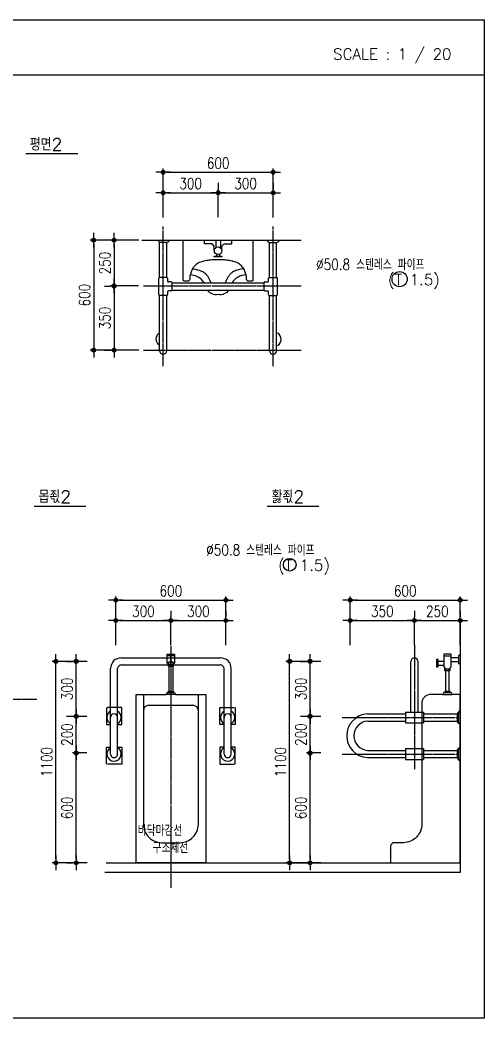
# Model space of a CAD drawing. Header units: inches. Extents: x -1249499 to 290957, y -589671 to 1013543.
# Drawn here: x -882709 to -881442, y 295717 to 298442 of the extents above; entities that cross this region are included whole.
import ezdxf

# ---------------------------------------------------------------- set-up
doc = ezdxf.new("R2010")
doc.units = ezdxf.units.IN
doc.header["$MEASUREMENT"] = 0
doc.linetypes.add('CEN', pattern=[62, 60, -1, 0, -1])
for name, color, linetype in [('A-DIMS', 33, 'Continuous'), ('A-NOTE', 62, 'Continuous'), ('A-SECT-CON', 110, 'Continuous'), ('CEN', 1, 'CEN'), ('FIN', 6, 'Continuous'), ('FIX', 6, 'Continuous'), ('FUR', 4, 'Continuous'), ('TEX', 7, 'Continuous'), ('WID', 4, 'Continuous')]:
    doc.layers.add(name, color=color, linetype=linetype)
doc.styles.add('HGT', font='romans.shx', dxfattribs={"width": 0.8, "height": 30, "bigfont": 'whgtxt.shx'})
doc.styles.add('HSH', font='romans', dxfattribs={"bigfont": 'hs'})
doc.styles.add('R14HS', font='romans.shx', dxfattribs={"bigfont": 'hsw.shx'})
doc.dimstyles.new('GNRL-10', dxfattribs={"dimscale": 10, "dimtxt": 3, "dimasz": 1, "dimexe": 1, "dimexo": 4, "dimgap": 1, "dimtad": 1, "dimdec": 0, "dimzin": 0, "dimdsep": 46, "dimtxsty": 'HGT', "dimblk": 'DOT-D1', "dimblk1": 'DOT-D1', "dimblk2": 'DOT-D1', "dimsah": 1, "dimcen": 0, "dimdle": 6, "dimclrd": 33, "dimclre": 33, "dimclrt": 62, "dimadec": 0, "dimazin": 0, "dimtfac": 1, "dimtdec": 0, "dimtix": 1, "dimtmove": 2, "dimatfit": 3, "dimldrblk": 'DOT-D1', "dimfxl": 1, "dimtvp": 1, "dimtolj": 1, "dimtzin": 0, "dimarcsym": 0})

# ---------------------------------------------------------------- blocks, each defined once
blk = doc.blocks.new('DOT-D1')
at = {"layer": 'A-DIMS'}
blk.add_line((-2, 0), (2, 0), dxfattribs=at)
at = {"layer": 'A-DIMS', "color": 62}
for radius in [0.525, 0.3]:
    blk.add_circle((0, 0), radius, dxfattribs=at)
blk = doc.blocks.new('*D737')
at = {"layer": 'A-DIMS', "color": 33, "lineweight": -2, "transparency": 16777216}
for p, q in [((-882446.9, 296734.8), (-882446.9, 296867.9)), ((-882146.7, 296734.8), (-882146.7, 296867.9)), ((-882436.9, 296857.9), (-882156.7, 296857.9))]:
    blk.add_line(p, q, dxfattribs=at)
at = {"layer": 'DEFPOINTS', "color": 0, "transparency": 16777216}
for p in [(-882146.7, 296857.9), (-882446.9, 296694.8), (-882146.7, 296694.8)]:
    blk.add_point(p, dxfattribs=at)
at = {"layer": 'A-DIMS', "color": 33, "lineweight": -2, "transparency": 16777216, "xscale": 10, "yscale": 10, "zscale": 10, "rotation": 180}
blk.add_blockref('DOT-D1', (-882446.9, 296857.9), dxfattribs=at)
at = {"layer": 'A-DIMS', "color": 33, "lineweight": -2, "transparency": 16777216, "xscale": 10, "yscale": 10, "zscale": 10}
blk.add_blockref('DOT-D1', (-882146.7, 296857.9), dxfattribs=at)
at = {"layer": 'A-DIMS', "color": 62, "transparency": 16777216, "insert": (-882296.8, 296882.9), "char_height": 30, "attachment_point": 5, "style": 'HGT'}
blk.add_mtext('\\A1;600', dxfattribs=at)
blk = doc.blocks.new('*D738')
at = {"layer": 'A-DIMS', "color": 33, "lineweight": -2, "transparency": 16777216}
for p, q in [((-882446.9, 296735.2), (-882446.9, 296812.2)), ((-882296.7, 296828.7), (-882296.7, 296812.2)), ((-882436.9, 296802.2), (-882306.7, 296802.2))]:
    blk.add_line(p, q, dxfattribs=at)
at = {"layer": 'DEFPOINTS', "color": 0, "transparency": 16777216}
for p in [(-882296.7, 296802.2), (-882296.7, 296788.7), (-882446.9, 296695.2)]:
    blk.add_point(p, dxfattribs=at)
at = {"layer": 'A-DIMS', "color": 33, "lineweight": -2, "transparency": 16777216, "xscale": 10, "yscale": 10, "zscale": 10, "rotation": 180}
blk.add_blockref('DOT-D1', (-882446.9, 296802.2), dxfattribs=at)
at = {"layer": 'A-DIMS', "color": 33, "lineweight": -2, "transparency": 16777216, "xscale": 10, "yscale": 10, "zscale": 10}
blk.add_blockref('DOT-D1', (-882296.7, 296802.2), dxfattribs=at)
at = {"layer": 'A-DIMS', "color": 62, "transparency": 16777216, "insert": (-882371.8, 296827.2), "char_height": 30, "attachment_point": 5, "style": 'HGT'}
blk.add_mtext('\\A1;300', dxfattribs=at)
blk = doc.blocks.new('2E-T203')
at = {"color": 0}
for p, q in [((20, 1130), (-20, 1130)), ((-10, 1085), (10, 1085)), ((-20, 930), (20, 930)), ((-15, 935), (15, 935)), ((25, 920), (-25, 920)), ((-120, 860), (120, 860))]:
    blk.add_line(p, q, dxfattribs=at)
blk.add_lwpolyline([(-20, 1140), (20, 1140), (20, 1090), (10, 1085), (10, 935), (15, 935), (15, 930), (20, 930), (25, 920), (190, 920), (190, 0), (-190, 0), (-190, 920), (-25, 920), (-20, 930), (-15, 930), (-15, 935), (-10, 935), (-10, 1085), (-20, 1090)], close=True, dxfattribs=at)
blk.add_lwpolyline([(-150, 920), (-150, 210, 0.414214), (-50, 110), (50, 110, 0.414214), (150, 210), (150, 920)], format="xyb", dxfattribs=at)
blk.add_circle((0, 1085), 15, dxfattribs=at)
for centre, start, end in [((-120, 830), 90, 180), ((120, 830), 0, 90)]:
    blk.add_arc(centre, 30, start, end, dxfattribs=at)
blk = doc.blocks.new('*D744')
at = {"layer": 'A-DIMS', "color": 33, "lineweight": -2, "transparency": 16777216}
for p, q in [((-882525.7, 296690.7), (-882620.7, 296690.7)), ((-882610.7, 296150.6), (-882610.7, 296680.7)), ((-882525.7, 296140.6), (-882620.7, 296140.6))]:
    blk.add_line(p, q, dxfattribs=at)
at = {"layer": 'DEFPOINTS', "color": 0, "transparency": 16777216}
for p in [(-882610.7, 296690.7), (-882485.7, 296690.7), (-882485.7, 296140.6)]:
    blk.add_point(p, dxfattribs=at)
at = {"layer": 'A-DIMS', "color": 33, "lineweight": -2, "transparency": 16777216, "xscale": 10, "yscale": 10, "zscale": 10}
for p, rotation in [((-882610.7, 296690.7), 90), ((-882610.7, 296140.6), 270)]:
    blk.add_blockref('DOT-D1', p, dxfattribs=dict(at, rotation=rotation))
at = {"layer": 'A-DIMS', "color": 62, "transparency": 16777216, "insert": (-882635.7, 296415.7), "char_height": 30, "attachment_point": 5, "rotation": 90, "style": 'HGT'}
blk.add_mtext('\\A1;1100', dxfattribs=at)
blk = doc.blocks.new('*D745')
at = {"layer": 'A-DIMS', "color": 33, "lineweight": -2, "transparency": 16777216}
for p, q in [((-882526, 296440.5), (-882565.1, 296440.5)), ((-882555.1, 296150.6), (-882555.1, 296430.5)), ((-882581.5, 296140.6), (-882565.1, 296140.6))]:
    blk.add_line(p, q, dxfattribs=at)
at = {"layer": 'DEFPOINTS', "color": 0, "transparency": 16777216}
for p in [(-882555.1, 296440.5), (-882486, 296440.5), (-882541.5, 296140.6)]:
    blk.add_point(p, dxfattribs=at)
at = {"layer": 'A-DIMS', "color": 33, "lineweight": -2, "transparency": 16777216, "xscale": 10, "yscale": 10, "zscale": 10}
for p, rotation in [((-882555.1, 296440.5), 90), ((-882555.1, 296140.6), 270)]:
    blk.add_blockref('DOT-D1', p, dxfattribs=dict(at, rotation=rotation))
at = {"layer": 'A-DIMS', "color": 62, "transparency": 16777216, "insert": (-882580.1, 296290.6), "char_height": 30, "attachment_point": 5, "rotation": 90, "style": 'HGT'}
blk.add_mtext('\\A1;600', dxfattribs=at)
blk = doc.blocks.new('*D755')
at = {"layer": 'A-DIMS', "color": 33, "lineweight": -2, "transparency": 16777216}
for p, q in [((-882581.5, 296690.7), (-882565.1, 296690.7)), ((-882555.1, 296550.5), (-882555.1, 296680.7)), ((-882526, 296540.5), (-882565.1, 296540.5))]:
    blk.add_line(p, q, dxfattribs=at)
at = {"layer": 'DEFPOINTS', "color": 0, "transparency": 16777216}
for p in [(-882555.1, 296690.7), (-882541.5, 296690.7), (-882486, 296540.5)]:
    blk.add_point(p, dxfattribs=at)
at = {"layer": 'A-DIMS', "color": 33, "lineweight": -2, "transparency": 16777216, "xscale": 10, "yscale": 10, "zscale": 10}
for p, rotation in [((-882555.1, 296690.7), 90), ((-882555.1, 296540.5), 270)]:
    blk.add_blockref('DOT-D1', p, dxfattribs=dict(at, rotation=rotation))
at = {"layer": 'A-DIMS', "color": 62, "transparency": 16777216, "insert": (-882580.1, 296615.6), "char_height": 30, "attachment_point": 5, "rotation": 90, "style": 'HGT'}
blk.add_mtext('\\A1;300', dxfattribs=at)
blk = doc.blocks.new('*D756')
at = {"layer": 'A-DIMS', "color": 33, "lineweight": -2, "transparency": 16777216}
for p, q in [((-882581.5, 296540.7), (-882565.1, 296540.7)), ((-882555.1, 296450.5), (-882555.1, 296530.7)), ((-882526, 296440.5), (-882565.1, 296440.5))]:
    blk.add_line(p, q, dxfattribs=at)
at = {"layer": 'DEFPOINTS', "color": 0, "transparency": 16777216}
for p in [(-882555.1, 296540.7), (-882541.5, 296540.7), (-882486, 296440.5)]:
    blk.add_point(p, dxfattribs=at)
at = {"layer": 'A-DIMS', "color": 33, "lineweight": -2, "transparency": 16777216, "xscale": 10, "yscale": 10, "zscale": 10}
for p, rotation in [((-882555.1, 296540.7), 90), ((-882555.1, 296440.5), 270)]:
    blk.add_blockref('DOT-D1', p, dxfattribs=dict(at, rotation=rotation))
at = {"layer": 'A-DIMS', "color": 62, "transparency": 16777216, "insert": (-882580.1, 296490.6), "char_height": 30, "attachment_point": 5, "rotation": 90, "style": 'HGT'}
blk.add_mtext('\\A1;200', dxfattribs=at)
blk = doc.blocks.new('*D757')
at = {"layer": 'A-DIMS', "color": 33, "lineweight": -2, "transparency": 16777216}
for p, q in [((-881887.7, 296690.7), (-881982.7, 296690.7)), ((-881972.7, 296150.6), (-881972.7, 296680.7)), ((-881887.7, 296140.6), (-881982.7, 296140.6))]:
    blk.add_line(p, q, dxfattribs=at)
at = {"layer": 'DEFPOINTS', "color": 0, "transparency": 16777216}
for p in [(-881972.7, 296690.7), (-881847.7, 296690.7), (-881847.7, 296140.6)]:
    blk.add_point(p, dxfattribs=at)
at = {"layer": 'A-DIMS', "color": 33, "lineweight": -2, "transparency": 16777216, "xscale": 10, "yscale": 10, "zscale": 10}
for p, rotation in [((-881972.7, 296690.7), 90), ((-881972.7, 296140.6), 270)]:
    blk.add_blockref('DOT-D1', p, dxfattribs=dict(at, rotation=rotation))
at = {"layer": 'A-DIMS', "color": 62, "transparency": 16777216, "insert": (-881997.7, 296415.7), "char_height": 30, "attachment_point": 5, "rotation": 90, "style": 'HGT'}
blk.add_mtext('\\A1;1100', dxfattribs=at)
blk = doc.blocks.new('*D758')
at = {"layer": 'A-DIMS', "color": 33, "lineweight": -2, "transparency": 16777216}
for p, q in [((-881888, 296440.5), (-881927.1, 296440.5)), ((-881917.1, 296150.6), (-881917.1, 296430.5)), ((-881943.5, 296140.6), (-881927.1, 296140.6))]:
    blk.add_line(p, q, dxfattribs=at)
at = {"layer": 'DEFPOINTS', "color": 0, "transparency": 16777216}
for p in [(-881917.1, 296440.5), (-881848, 296440.5), (-881903.5, 296140.6)]:
    blk.add_point(p, dxfattribs=at)
at = {"layer": 'A-DIMS', "color": 33, "lineweight": -2, "transparency": 16777216, "xscale": 10, "yscale": 10, "zscale": 10}
for p, rotation in [((-881917.1, 296440.5), 90), ((-881917.1, 296140.6), 270)]:
    blk.add_blockref('DOT-D1', p, dxfattribs=dict(at, rotation=rotation))
at = {"layer": 'A-DIMS', "color": 62, "transparency": 16777216, "insert": (-881942.1, 296290.6), "char_height": 30, "attachment_point": 5, "rotation": 90, "style": 'HGT'}
blk.add_mtext('\\A1;600', dxfattribs=at)
blk = doc.blocks.new('2E-T204')
at = {"color": 0}
for p, q in [((10, 1130), (10, 1090)), ((90, 1130), (50, 1130)), ((50, 1070), (50, 1130)), ((90, 1130), (90, 1070)), ((120, 1070), (120, 1110)), ((130, 1110), (130, 1070)), ((85, 1060), (55, 1060)), ((55, 1050), (55, 1060)), ((85, 1050), (55, 1050)), ((85, 1050), (85, 1060)), ((90, 930), (50, 930)), ((55, 935), (85, 935)), ((95, 920), (45, 920))]:
    blk.add_line(p, q, dxfattribs=at)
blk.add_lwpolyline([(0, 1135), (10, 1130), (10, 1120), (50, 1120), (50, 1140), (90, 1140), (90, 1100), (120, 1100), (120, 1110), (130, 1110), (130, 1070), (120, 1070), (120, 1080), (90, 1080), (90, 1070), (80, 1060), (80, 935), (85, 935), (85, 930), (90, 930), (95, 920), (160, 920, -0.414214), (210, 870), (210, 210, 0.414214), (310, 110), (360, 110, -0.414214), (380, 90), (380, 0), (0, 0), (0, 920), (45, 920), (50, 930), (55, 930), (55, 935), (60, 935), (60, 1060), (50, 1070), (50, 1100), (10, 1100), (10, 1090), (0, 1085)], format="xyb", dxfattribs=at)
blk = doc.blocks.new('*D759')
at = {"layer": 'A-DIMS', "color": 33, "lineweight": -2, "transparency": 16777216}
for p, q in [((-881807.4, 296735.2), (-881807.4, 296812.2)), ((-881632.2, 296828.7), (-881632.2, 296812.2)), ((-881797.4, 296802.2), (-881642.2, 296802.2))]:
    blk.add_line(p, q, dxfattribs=at)
at = {"layer": 'DEFPOINTS', "color": 0, "transparency": 16777216}
for p in [(-881632.2, 296802.2), (-881632.2, 296788.7), (-881807.4, 296695.2)]:
    blk.add_point(p, dxfattribs=at)
at = {"layer": 'A-DIMS', "color": 33, "lineweight": -2, "transparency": 16777216, "xscale": 10, "yscale": 10, "zscale": 10, "rotation": 180}
blk.add_blockref('DOT-D1', (-881807.4, 296802.2), dxfattribs=at)
at = {"layer": 'A-DIMS', "color": 33, "lineweight": -2, "transparency": 16777216, "xscale": 10, "yscale": 10, "zscale": 10}
blk.add_blockref('DOT-D1', (-881632.2, 296802.2), dxfattribs=at)
at = {"layer": 'A-DIMS', "color": 62, "transparency": 16777216, "insert": (-881719.8, 296827.2), "char_height": 30, "attachment_point": 5, "style": 'HGT'}
blk.add_mtext('\\A1;350', dxfattribs=at)
blk = doc.blocks.new('*D760')
at = {"layer": 'A-DIMS', "color": 33, "lineweight": -2, "transparency": 16777216}
for p, q in [((-881632.4, 296735.2), (-881632.4, 296812.2)), ((-881507.2, 296828.7), (-881507.2, 296812.2)), ((-881622.4, 296802.2), (-881517.2, 296802.2))]:
    blk.add_line(p, q, dxfattribs=at)
at = {"layer": 'DEFPOINTS', "color": 0, "transparency": 16777216}
for p in [(-881507.2, 296802.2), (-881507.2, 296788.7), (-881632.4, 296695.2)]:
    blk.add_point(p, dxfattribs=at)
at = {"layer": 'A-DIMS', "color": 33, "lineweight": -2, "transparency": 16777216, "xscale": 10, "yscale": 10, "zscale": 10, "rotation": 180}
blk.add_blockref('DOT-D1', (-881632.4, 296802.2), dxfattribs=at)
at = {"layer": 'A-DIMS', "color": 33, "lineweight": -2, "transparency": 16777216, "xscale": 10, "yscale": 10, "zscale": 10}
blk.add_blockref('DOT-D1', (-881507.2, 296802.2), dxfattribs=at)
at = {"layer": 'A-DIMS', "color": 62, "transparency": 16777216, "insert": (-881569.8, 296827.2), "char_height": 30, "attachment_point": 5, "style": 'HGT'}
blk.add_mtext('\\A1;250', dxfattribs=at)
blk = doc.blocks.new('*D761')
at = {"layer": 'A-DIMS', "color": 33, "lineweight": -2, "transparency": 16777216}
for p, q in [((-881807.4, 296734.8), (-881807.4, 296867.9)), ((-881507.2, 296734.8), (-881507.2, 296867.9)), ((-881797.4, 296857.9), (-881517.2, 296857.9))]:
    blk.add_line(p, q, dxfattribs=at)
at = {"layer": 'DEFPOINTS', "color": 0, "transparency": 16777216}
for p in [(-881507.2, 296857.9), (-881807.4, 296694.8), (-881507.2, 296694.8)]:
    blk.add_point(p, dxfattribs=at)
at = {"layer": 'A-DIMS', "color": 33, "lineweight": -2, "transparency": 16777216, "xscale": 10, "yscale": 10, "zscale": 10, "rotation": 180}
blk.add_blockref('DOT-D1', (-881807.4, 296857.9), dxfattribs=at)
at = {"layer": 'A-DIMS', "color": 33, "lineweight": -2, "transparency": 16777216, "xscale": 10, "yscale": 10, "zscale": 10}
blk.add_blockref('DOT-D1', (-881507.2, 296857.9), dxfattribs=at)
at = {"layer": 'A-DIMS', "color": 62, "transparency": 16777216, "insert": (-881657.3, 296882.9), "char_height": 30, "attachment_point": 5, "style": 'HGT'}
blk.add_mtext('\\A1;600', dxfattribs=at)
blk = doc.blocks.new('*D762')
at = {"layer": 'A-DIMS', "color": 33, "lineweight": -2, "transparency": 16777216}
for p, q in [((-881943.5, 296690.7), (-881927.1, 296690.7)), ((-881917.1, 296550.5), (-881917.1, 296680.7)), ((-881888, 296540.5), (-881927.1, 296540.5))]:
    blk.add_line(p, q, dxfattribs=at)
at = {"layer": 'DEFPOINTS', "color": 0, "transparency": 16777216}
for p in [(-881917.1, 296690.7), (-881903.5, 296690.7), (-881848, 296540.5)]:
    blk.add_point(p, dxfattribs=at)
at = {"layer": 'A-DIMS', "color": 33, "lineweight": -2, "transparency": 16777216, "xscale": 10, "yscale": 10, "zscale": 10}
for p, rotation in [((-881917.1, 296690.7), 90), ((-881917.1, 296540.5), 270)]:
    blk.add_blockref('DOT-D1', p, dxfattribs=dict(at, rotation=rotation))
at = {"layer": 'A-DIMS', "color": 62, "transparency": 16777216, "insert": (-881942.1, 296615.6), "char_height": 30, "attachment_point": 5, "rotation": 90, "style": 'HGT'}
blk.add_mtext('\\A1;300', dxfattribs=at)
blk = doc.blocks.new('*D763')
at = {"layer": 'A-DIMS', "color": 33, "lineweight": -2, "transparency": 16777216}
for p, q in [((-881943.5, 296540.7), (-881927.1, 296540.7)), ((-881917.1, 296450.5), (-881917.1, 296530.7)), ((-881888, 296440.5), (-881927.1, 296440.5))]:
    blk.add_line(p, q, dxfattribs=at)
at = {"layer": 'DEFPOINTS', "color": 0, "transparency": 16777216}
for p in [(-881917.1, 296540.7), (-881903.5, 296540.7), (-881848, 296440.5)]:
    blk.add_point(p, dxfattribs=at)
at = {"layer": 'A-DIMS', "color": 33, "lineweight": -2, "transparency": 16777216, "xscale": 10, "yscale": 10, "zscale": 10}
for p, rotation in [((-881917.1, 296540.7), 90), ((-881917.1, 296440.5), 270)]:
    blk.add_blockref('DOT-D1', p, dxfattribs=dict(at, rotation=rotation))
at = {"layer": 'A-DIMS', "color": 62, "transparency": 16777216, "insert": (-881942.1, 296490.6), "char_height": 30, "attachment_point": 5, "rotation": 90, "style": 'HGT'}
blk.add_mtext('\\A1;200', dxfattribs=at)
blk = doc.blocks.new('*D764')
at = {"layer": 'A-DIMS', "color": 33, "lineweight": -2, "transparency": 16777216}
for p, q in [((-882296.9, 296735.2), (-882296.9, 296812.2)), ((-882146.7, 296828.7), (-882146.7, 296812.2)), ((-882286.9, 296802.2), (-882156.7, 296802.2))]:
    blk.add_line(p, q, dxfattribs=at)
at = {"layer": 'DEFPOINTS', "color": 0, "transparency": 16777216}
for p in [(-882146.7, 296802.2), (-882146.7, 296788.7), (-882296.9, 296695.2)]:
    blk.add_point(p, dxfattribs=at)
at = {"layer": 'A-DIMS', "color": 33, "lineweight": -2, "transparency": 16777216, "xscale": 10, "yscale": 10, "zscale": 10, "rotation": 180}
blk.add_blockref('DOT-D1', (-882296.9, 296802.2), dxfattribs=at)
at = {"layer": 'A-DIMS', "color": 33, "lineweight": -2, "transparency": 16777216, "xscale": 10, "yscale": 10, "zscale": 10}
blk.add_blockref('DOT-D1', (-882146.7, 296802.2), dxfattribs=at)
at = {"layer": 'A-DIMS', "color": 62, "transparency": 16777216, "insert": (-882221.8, 296827.2), "char_height": 30, "attachment_point": 5, "style": 'HGT'}
blk.add_mtext('\\A1;300', dxfattribs=at)
blk = doc.blocks.new('*D765')
at = {"layer": 'A-DIMS', "color": 33, "lineweight": -2, "transparency": 16777216}
for p, q in [((-882384.8, 297840.6), (-882461.9, 297840.6)), ((-882451.9, 297830.6), (-882451.9, 297725.4)), ((-882478.3, 297715.4), (-882461.9, 297715.4))]:
    blk.add_line(p, q, dxfattribs=at)
at = {"layer": 'DEFPOINTS', "color": 0, "transparency": 16777216}
for p in [(-882344.8, 297840.6), (-882451.9, 297715.4), (-882438.3, 297715.4)]:
    blk.add_point(p, dxfattribs=at)
at = {"layer": 'A-DIMS', "color": 33, "lineweight": -2, "transparency": 16777216, "xscale": 10, "yscale": 10, "zscale": 10}
for p, rotation in [((-882451.9, 297840.6), 90), ((-882451.9, 297715.4), 270)]:
    blk.add_blockref('DOT-D1', p, dxfattribs=dict(at, rotation=rotation))
at = {"layer": 'A-DIMS', "color": 62, "transparency": 16777216, "insert": (-882476.9, 297778), "char_height": 30, "attachment_point": 5, "rotation": 90, "style": 'HGT'}
blk.add_mtext('\\A1;250', dxfattribs=at)
blk = doc.blocks.new('*D766')
at = {"layer": 'A-DIMS', "color": 33, "lineweight": -2, "transparency": 16777216}
for p, q in [((-882384.8, 297715.6), (-882461.9, 297715.6)), ((-882451.9, 297705.6), (-882451.9, 297550.4)), ((-882478.3, 297540.4), (-882461.9, 297540.4))]:
    blk.add_line(p, q, dxfattribs=at)
at = {"layer": 'DEFPOINTS', "color": 0, "transparency": 16777216}
for p in [(-882344.8, 297715.6), (-882451.9, 297540.4), (-882438.3, 297540.4)]:
    blk.add_point(p, dxfattribs=at)
at = {"layer": 'A-DIMS', "color": 33, "lineweight": -2, "transparency": 16777216, "xscale": 10, "yscale": 10, "zscale": 10}
for p, rotation in [((-882451.9, 297715.6), 90), ((-882451.9, 297540.4), 270)]:
    blk.add_blockref('DOT-D1', p, dxfattribs=dict(at, rotation=rotation))
at = {"layer": 'A-DIMS', "color": 62, "transparency": 16777216, "insert": (-882476.9, 297628), "char_height": 30, "attachment_point": 5, "rotation": 90, "style": 'HGT'}
blk.add_mtext('\\A1;350', dxfattribs=at)
blk = doc.blocks.new('*D767')
at = {"layer": 'A-DIMS', "color": 33, "lineweight": -2, "transparency": 16777216}
for p, q in [((-882384.5, 297840.6), (-882517.5, 297840.6)), ((-882507.5, 297830.6), (-882507.5, 297550.4)), ((-882384.5, 297540.4), (-882517.5, 297540.4))]:
    blk.add_line(p, q, dxfattribs=at)
at = {"layer": 'DEFPOINTS', "color": 0, "transparency": 16777216}
for p in [(-882344.5, 297840.6), (-882507.5, 297540.4), (-882344.5, 297540.4)]:
    blk.add_point(p, dxfattribs=at)
at = {"layer": 'A-DIMS', "color": 33, "lineweight": -2, "transparency": 16777216, "xscale": 10, "yscale": 10, "zscale": 10}
for p, rotation in [((-882507.5, 297840.6), 90), ((-882507.5, 297540.4), 270)]:
    blk.add_blockref('DOT-D1', p, dxfattribs=dict(at, rotation=rotation))
at = {"layer": 'A-DIMS', "color": 62, "transparency": 16777216, "insert": (-882532.5, 297690.5), "char_height": 30, "attachment_point": 5, "rotation": 90, "style": 'HGT'}
blk.add_mtext('\\A1;600', dxfattribs=at)
blk = doc.blocks.new('*D773')
at = {"layer": 'A-DIMS', "color": 33, "lineweight": -2, "transparency": 16777216}
for p, q in [((-882167.9, 297903.2), (-882167.9, 297980.2)), ((-882017.8, 297996.7), (-882017.8, 297980.2)), ((-882157.9, 297970.2), (-882027.8, 297970.2))]:
    blk.add_line(p, q, dxfattribs=at)
at = {"layer": 'DEFPOINTS', "color": 0, "transparency": 16777216}
for p in [(-882017.8, 297970.2), (-882017.8, 297956.7), (-882167.9, 297863.2)]:
    blk.add_point(p, dxfattribs=at)
at = {"layer": 'A-DIMS', "color": 33, "lineweight": -2, "transparency": 16777216, "xscale": 10, "yscale": 10, "zscale": 10, "rotation": 180}
blk.add_blockref('DOT-D1', (-882167.9, 297970.2), dxfattribs=at)
at = {"layer": 'A-DIMS', "color": 33, "lineweight": -2, "transparency": 16777216, "xscale": 10, "yscale": 10, "zscale": 10}
blk.add_blockref('DOT-D1', (-882017.8, 297970.2), dxfattribs=at)
at = {"layer": 'A-DIMS', "color": 62, "transparency": 16777216, "insert": (-882092.9, 297995.2), "char_height": 30, "attachment_point": 5, "style": 'HGT'}
blk.add_mtext('\\A1;300', dxfattribs=at)
blk = doc.blocks.new('*D774')
at = {"layer": 'A-DIMS', "color": 33, "lineweight": -2, "transparency": 16777216}
for p, q in [((-882317.9, 297902.8), (-882317.9, 298035.9)), ((-882017.8, 297902.8), (-882017.8, 298035.9)), ((-882307.9, 298025.9), (-882027.8, 298025.9))]:
    blk.add_line(p, q, dxfattribs=at)
at = {"layer": 'DEFPOINTS', "color": 0, "transparency": 16777216}
for p in [(-882017.8, 298025.9), (-882317.9, 297862.8), (-882017.8, 297862.8)]:
    blk.add_point(p, dxfattribs=at)
at = {"layer": 'A-DIMS', "color": 33, "lineweight": -2, "transparency": 16777216, "xscale": 10, "yscale": 10, "zscale": 10, "rotation": 180}
blk.add_blockref('DOT-D1', (-882317.9, 298025.9), dxfattribs=at)
at = {"layer": 'A-DIMS', "color": 33, "lineweight": -2, "transparency": 16777216, "xscale": 10, "yscale": 10, "zscale": 10}
blk.add_blockref('DOT-D1', (-882017.8, 298025.9), dxfattribs=at)
at = {"layer": 'A-DIMS', "color": 62, "transparency": 16777216, "insert": (-882167.8, 298050.9), "char_height": 30, "attachment_point": 5, "style": 'HGT'}
blk.add_mtext('\\A1;600', dxfattribs=at)
blk = doc.blocks.new('*D775')
at = {"layer": 'A-DIMS', "color": 33, "lineweight": -2, "transparency": 16777216}
for p, q in [((-882317.9, 297903.2), (-882317.9, 297980.2)), ((-882167.8, 297996.7), (-882167.8, 297980.2)), ((-882307.9, 297970.2), (-882177.8, 297970.2))]:
    blk.add_line(p, q, dxfattribs=at)
at = {"layer": 'DEFPOINTS', "color": 0, "transparency": 16777216}
for p in [(-882167.8, 297970.2), (-882167.8, 297956.7), (-882317.9, 297863.2)]:
    blk.add_point(p, dxfattribs=at)
at = {"layer": 'A-DIMS', "color": 33, "lineweight": -2, "transparency": 16777216, "xscale": 10, "yscale": 10, "zscale": 10, "rotation": 180}
blk.add_blockref('DOT-D1', (-882317.9, 297970.2), dxfattribs=at)
at = {"layer": 'A-DIMS', "color": 33, "lineweight": -2, "transparency": 16777216, "xscale": 10, "yscale": 10, "zscale": 10}
blk.add_blockref('DOT-D1', (-882167.8, 297970.2), dxfattribs=at)
at = {"layer": 'A-DIMS', "color": 62, "transparency": 16777216, "insert": (-882242.9, 297995.2), "char_height": 30, "attachment_point": 5, "style": 'HGT'}
blk.add_mtext('\\A1;300', dxfattribs=at)

msp = doc.modelspace()

# ---------------------------------------------------------------- linework, layer by layer
msp.add_line((-884174.4, 298291.8), (-881442.3, 298291.8))
msp.add_lwpolyline([(-884174.4, 298441.8), (-881442.3, 298441.8), (-881442.3, 295716.8), (-884174.4, 295716.8)], close=True)
at = {"layer": 'A-NOTE', "color": 3}
for p, q in [((-882692.7, 298077), (-882551.1, 298077)), ((-882670.3, 297114), (-882528.7, 297114)), ((-882034.3, 297114), (-881892.7, 297114))]:
    msp.add_line(p, q, dxfattribs=at)
at = {"layer": 'A-NOTE'}
for points in [[(-882022.6, 297772.6, 0, 5.69, 0), (-882005.5, 297772.6, 0, 0, 0), (-881917.8, 297772.6, 0, 0, 0)], [(-882242.7, 296692.6, 0, 5.69, 0), (-882242.7, 296709.7, 0, 0, 0), (-882242.7, 296996.6, 0, 0, 0), (-882204.6, 296996.6, 0, 0, 0)], [(-882428, 296142.3, 0, 4.91, 0), (-882428, 296157, 0, 0, 0), (-882428, 296221.6, 0, 0, 0), (-882395.9, 296221.6, 0, 0, 0)], [(-882385.8, 296113.6, 0, 4.91, 0), (-882385.8, 296128.3, 0, 0, 0), (-882385.8, 296176.1, 0, 0, 0), (-882353.7, 296176.1, 0, 0, 0)]]:
    msp.add_lwpolyline(points, format="xyseb", dxfattribs=at)
for centre, radius in [((-881672.6, 297734.2), 20.8), ((-881972.4, 296954.6), 17.3)]:
    msp.add_circle(centre, radius, dxfattribs=at)
at = {"layer": 'A-SECT-CON', "color": 2}
for p, q in [((-882375.7, 297840.6), (-881941, 297840.6)), ((-881507.2, 296801.7), (-881507.2, 296114.6)), ((-881507.2, 296114.6), (-882477.4, 296114.6))]:
    msp.add_line(p, q, dxfattribs=at)
at = {"layer": 'CEN'}
for p, q in [((-882317.9, 297496.7), (-882317.9, 297877.6)), ((-882018, 297496.7), (-882018, 297877.6)), ((-882371.8, 297715.6), (-881941, 297715.6)), ((-882371.8, 297540.6), (-881941, 297540.6)), ((-882296.9, 296732.2), (-882296.9, 296072.5)), ((-881632.2, 296735.7), (-881632.2, 296396.2)), ((-882827.4, 296587.3), (-882662.7, 296587.3)), ((-881829.1, 296537.6), (-881514.4, 296537.6)), ((-881829.1, 296437.6), (-881514.6, 296437.6))]:
    msp.add_line(p, q, dxfattribs=at)
at = {"layer": 'FIN'}
msp.add_line((-882296.8, 296680.6), (-882296.8, 296710.6), dxfattribs=at)
at = {"layer": 'FIX', "color": 4}
for p, q in [((-882328.4, 297835.9), (-882331.8, 297839.3)), ((-882307.6, 297834.4), (-882328.1, 297834.4)), ((-882327.7, 297738.9), (-882327.7, 297834.4)), ((-882308.1, 297738.9), (-882308.1, 297834.4)), ((-882304.2, 297835.9), (-882300.7, 297839.3)), ((-882031.7, 297835.9), (-882035.2, 297839.3)), ((-882028.2, 297834.4), (-882007.8, 297834.4)), ((-882027.8, 297738.9), (-882027.8, 297834.4)), ((-882008.2, 297738.9), (-882008.2, 297834.4)), ((-882004.3, 297835.9), (-882000.8, 297839.3)), ((-882330.1, 297692.3), (-882330.1, 297736.4)), ((-882308.1, 297738.9), (-882327.7, 297738.9)), ((-882305.6, 297729), (-882305.6, 297736.4)), ((-882030.3, 297729), (-882030.3, 297736.4)), ((-882027.8, 297738.9), (-882008.2, 297738.9)), ((-882005.7, 297692.3), (-882005.7, 297736.4)), ((-882295.8, 297726.6), (-882303.2, 297726.6)), ((-882293.4, 297724.1), (-882042.5, 297724.1)), ((-882293.4, 297704.5), (-882293.4, 297724.1)), ((-882042.5, 297704.5), (-882042.5, 297724.1)), ((-882040.1, 297726.6), (-882032.7, 297726.6)), ((-882308.1, 297689.8), (-882327.7, 297689.8)), ((-882327.7, 297537.6), (-882327.7, 297689.8)), ((-882308.1, 297537.6), (-882308.1, 297689.8)), ((-882305.6, 297692.3), (-882305.6, 297699.6)), ((-882295.8, 297702.1), (-882303.2, 297702.1)), ((-882293.4, 297704.5), (-882042.5, 297704.5)), ((-882040.1, 297702.1), (-882032.7, 297702.1)), ((-882030.3, 297692.3), (-882030.3, 297699.6)), ((-882027.8, 297689.8), (-882008.2, 297689.8)), ((-882027.8, 297537.6), (-882027.8, 297689.8)), ((-882008.2, 297537.6), (-882008.2, 297689.8)), ((-882432.1, 296700.3), (-882161.7, 296700.3)), ((-882461.7, 296437.6), (-882461.6, 296670.8)), ((-882442.1, 296437.6), (-882442.1, 296670.8)), ((-882432.1, 296680.8), (-882161.7, 296680.8)), ((-882151.7, 296437.6), (-882151.7, 296670.8)), ((-882132.1, 296437.6), (-882132.2, 296670.8)), ((-881642, 296552.3), (-881642, 296690.5)), ((-881622.4, 296552.3), (-881622.4, 296690.5)), ((-882472.5, 296565.1), (-882472.5, 296518.7)), ((-882430.5, 296565.1), (-882470.1, 296565.1)), ((-882430.5, 296518.7), (-882430.5, 296565.1)), ((-882163.2, 296518.7), (-882163.2, 296565.1)), ((-882163.2, 296565.1), (-882123.7, 296565.1)), ((-882121.2, 296565.1), (-882121.2, 296518.7)), ((-881760.7, 296547.4), (-881656.8, 296547.4)), ((-881656.8, 296552.3), (-881607.7, 296552.3)), ((-881656.8, 296552.3), (-881656.8, 296522.8)), ((-881607.7, 296552.3), (-881607.7, 296522.8)), ((-881607.7, 296547.4), (-881514.4, 296547.4)), ((-881514.6, 296550.4), (-881514.6, 296548.5)), ((-881512.1, 296550.4), (-881514.6, 296550.4)), ((-881514.6, 296528.8), (-881514.6, 296548.5)), ((-881507.2, 296555.3), (-881512.1, 296552.8)), ((-881512.1, 296552.8), (-881512.1, 296550.4)), ((-881512.1, 296523.9), (-881512.1, 296550.4)), ((-882472.5, 296518.7), (-882461.7, 296518.7)), ((-882442.1, 296518.7), (-882430.5, 296518.7)), ((-882151.7, 296518.7), (-882163.2, 296518.7)), ((-882121.2, 296518.7), (-882132.1, 296518.7)), ((-881760.7, 296527.8), (-881656.8, 296527.8)), ((-881656.8, 296522.8), (-881607.7, 296522.8)), ((-881607.7, 296527.8), (-881514.4, 296527.8)), ((-881514.6, 296528.8), (-881514.6, 296523.9)), ((-881514.6, 296523.9), (-881512.1, 296523.9)), ((-881512.1, 296523.9), (-881512.1, 296521.5)), ((-881512.1, 296521.5), (-881507.2, 296519)), ((-882472.5, 296456.4), (-882461.7, 296456.4)), ((-882472.5, 296410), (-882472.5, 296456.4)), ((-882442.1, 296456.4), (-882430.5, 296456.4)), ((-882430.5, 296456.4), (-882430.5, 296410)), ((-882163.2, 296456.4), (-882163.2, 296410)), ((-882151.7, 296456.4), (-882163.2, 296456.4)), ((-882121.2, 296456.4), (-882132.1, 296456.4)), ((-882121.2, 296410), (-882121.2, 296456.4)), ((-881507.2, 296455.5), (-881512.1, 296453.1)), ((-881512.1, 296453.1), (-881512.1, 296450.6)), ((-881760.7, 296447.4), (-881656.8, 296447.4)), ((-881760.7, 296427.8), (-881656.8, 296427.8)), ((-881656.8, 296452.3), (-881607.7, 296452.3)), ((-881656.8, 296452.3), (-881656.8, 296422.8)), ((-881607.7, 296452.3), (-881607.7, 296422.8)), ((-881607.7, 296447.4), (-881514.6, 296447.4)), ((-881607.7, 296427.8), (-881514.6, 296427.8)), ((-881512.1, 296450.6), (-881514.6, 296450.6)), ((-881514.6, 296450.6), (-881514.6, 296448.7)), ((-881514.6, 296429.1), (-881514.6, 296448.7)), ((-881514.6, 296429.1), (-881514.6, 296424.2)), ((-881512.1, 296424.2), (-881512.1, 296450.6)), ((-882430.5, 296410), (-882470.1, 296410)), ((-882163.2, 296410), (-882123.7, 296410)), ((-881656.8, 296422.8), (-881607.7, 296422.8)), ((-881514.6, 296424.2), (-881512.1, 296424.2)), ((-881512.1, 296424.2), (-881512.1, 296421.7)), ((-881512.1, 296421.7), (-881507.2, 296419.2))]:
    msp.add_line(p, q, dxfattribs=at)
for points in [[(-881507.2, 296519), (-881507.2, 296555.3)], [(-881507.2, 296419.2), (-881507.2, 296455.5)]]:
    msp.add_lwpolyline(points, dxfattribs=at)
for centre, radius, start, end in [((-882307.6, 297839.3), 4.91, 270, 315), ((-882028.2, 297839.3), 4.91, 225, 270), ((-882007.8, 297839.3), 4.91, 270, 315), ((-882327.7, 297736.4), 2.45, 90, 180), ((-882308.1, 297736.4), 2.45, 0, 90), ((-882027.8, 297736.4), 2.45, 90, 180), ((-882008.2, 297736.4), 2.45, 0, 90), ((-882303.2, 297729), 2.45, 180, 270), ((-882295.8, 297724.1), 2.45, 0, 90), ((-882040.1, 297724.1), 2.45, 90, 180), ((-882032.7, 297729), 2.45, 270, 0), ((-882327.7, 297692.3), 2.45, 180, 270), ((-882308.1, 297692.3), 2.45, 270, 0), ((-882303.2, 297699.6), 2.45, 90, 180), ((-882295.8, 297704.5), 2.45, 270, 0), ((-882040.1, 297704.5), 2.45, 180, 270), ((-882032.7, 297699.6), 2.45, 0, 90), ((-882027.8, 297692.3), 2.45, 180, 270), ((-882008.2, 297692.3), 2.45, 270, 0), ((-882317.9, 297570.5), 19.6, 128.7864, 231.2136), ((-882015.6, 297569.7), 19.6, 299.9062, 60), ((-882317.9, 297539.3), 9.81, 180, 0), ((-882018, 297539.3), 9.81, 180, 0), ((-882432.1, 296670.8), 29.5, 90, 180), ((-882161.7, 296670.8), 29.5, 0, 90), ((-881632.2, 296690.5), 9.81, 0, 180), ((-882432.1, 296670.8), 10, 90, 180), ((-882161.7, 296670.8), 10, 0, 90), ((-882451.9, 296537.5), 19.6, 120.0939, 241.474), ((-882451.9, 296537.6), 9.81, 0, 180), ((-882451.9, 296537.5), 19.6, 300, 60.0938), ((-882141.9, 296537.5), 19.6, 119.9062, 240), ((-882141.9, 296537.6), 9.81, 0, 180), ((-882141.9, 296537.5), 19.6, 298.526, 59.9061), ((-881757.1, 296487.5), 59.9, 93.4375, 266.5625), ((-881757.1, 296487.5), 40.3, 95.1905, 264.8095), ((-882451.9, 296437.7), 19.6, 118.526, 60.0938), ((-882141.9, 296437.7), 19.6, 119.9062, 61.474), ((-882451.9, 296437.6), 9.81, 180, 0), ((-882141.9, 296437.6), 9.81, 180, 0)]:
    msp.add_arc(centre, radius, start, end, dxfattribs=at)
at = {"layer": 'FUR'}
for p, q in [((-882205.1, 297830.2), (-882205.1, 297840.6)), ((-882184.5, 297830.2), (-882205.1, 297830.2)), ((-882178.3, 297824.1), (-882184.5, 297830.2)), ((-882178.3, 297813.7), (-882178.3, 297824.1)), ((-882174.1, 297840.6), (-882174.1, 297819.9)), ((-882161.8, 297840.6), (-882161.8, 297819.9)), ((-882157.6, 297824.1), (-882151.4, 297830.2)), ((-882157.6, 297813.7), (-882157.6, 297824.1)), ((-882151.4, 297830.2), (-882130.8, 297830.2)), ((-882130.8, 297830.2), (-882130.8, 297840.6)), ((-882178.3, 297797.2), (-882157.6, 297797.2)), ((-882178.3, 297795.1), (-882178.3, 297797.2)), ((-882157.6, 297795.1), (-882178.3, 297795.1)), ((-882172.1, 297801.3), (-882172.1, 297797.2)), ((-882163.8, 297801.3), (-882163.8, 297797.2)), ((-882157.6, 297797.2), (-882157.6, 297795.1))]:
    msp.add_line(p, q, dxfattribs=at)
for points in [[(-882206, 297724.1, 0.260617), (-882244.4, 297745.6, 0.093254), (-882245.2, 297736.5, -0.157252), (-882246.4, 297731.1, -0.063313), (-882247.8, 297729.3, -0.198912), (-882248.5, 297729.1), (-882256.8, 297729.1), (-882260.9, 297729.1, -0.198912), (-882262.3, 297729.7, -0.198912), (-882262.9, 297731.1), (-882262.9, 297784.8), (-882262.9, 297840.6)], [(-882072.9, 297840.6), (-882072.9, 297784.8), (-882072.9, 297731.1, -0.198912), (-882073.6, 297729.7, -0.198912), (-882075, 297729.1), (-882079.1, 297729.1), (-882087.4, 297729.1, -0.198912), (-882088.1, 297729.3, -0.063313), (-882089.5, 297731.1, -0.157252), (-882090.7, 297736.5, 0.093254), (-882091.5, 297745.6, 0.260617), (-882129.9, 297724.1)], [(-882238.2, 297762.1, -0.028843), (-882229.5, 297761.4, -0.042834), (-882223.7, 297760, -0.02628), (-882209.9, 297754.7, -0.069019), (-882205.1, 297751.8, -0.04558), (-882199.5, 297746.2, -0.043799), (-882194.8, 297739.4, -0.025173), (-882191.1, 297732.1, 0.017221), (-882187.2, 297724.1, 0.022189)], [(-882097.7, 297762.1, 0.028843), (-882106.4, 297761.4, 0.042834), (-882112.2, 297760, 0.02628), (-882126, 297754.7, 0.069019), (-882130.8, 297751.8, 0.04558), (-882136.4, 297746.2, 0.043799), (-882141.1, 297739.4, 0.025173), (-882144.8, 297732.1, -0.017221), (-882148.7, 297724.1, -0.022189)], [(-882138.5, 297704.5, -0.304114), (-882167.9, 297691.9, -0.304114), (-882197.4, 297704.5)]]:
    msp.add_lwpolyline(points, format="xyb", dxfattribs=at)
msp.add_circle((-882167.9, 297811.7), 10.3, dxfattribs=at)
for centre, radius, start, end in [((-882195.1, 297739), 48.8, 151.7834, 159.444), ((-882211.9, 297748), 29.8, 143.1301, 151.7834), ((-882195.3, 297735.6), 50.5, 136.4862, 143.1301), ((-882203.7, 297743.6), 38.9, 118.6105, 136.4862), ((-882197.2, 297731.5), 52.6, 103.2516, 118.6105), ((-882190.7, 297703.8), 81.1, 101.3099, 103.2516), ((-882079, 297145.3), 650.7, 100.6246, 101.3099), ((-882177.1, 297668.7), 118.1, 93.8141, 100.6246), ((-882173.4, 297612.3), 174.7, 88.2147, 93.8141), ((-882162.5, 297612.3), 174.7, 86.1859, 91.7853), ((-882158.7, 297668.7), 118.1, 79.3754, 86.1859), ((-882256.9, 297145.3), 650.7, 78.6901, 79.3754), ((-882145.2, 297703.8), 81.1, 76.7484, 78.6901), ((-882138.7, 297731.5), 52.6, 61.3895, 76.7484), ((-882132.1, 297743.6), 38.9, 43.5138, 61.3895), ((-882140.6, 297735.6), 50.5, 36.8699, 43.5138), ((-882124, 297748), 29.8, 28.2166, 36.8699), ((-882140.8, 297739), 48.8, 20.556, 28.2166), ((-882107.5, 297706.1), 142.4, 159.444, 163.9272), ((-882228.4, 297706.1), 142.4, 16.0728, 20.556)]:
    msp.add_arc(centre, radius, start, end, dxfattribs=at)
at = {"layer": 'WID'}
msp.add_line((-882473.6, 296140.6), (-881507.2, 296140.6), dxfattribs=at)

# ---------------------------------------------------------------- block references
at = {"layer": 'FUR', "yscale": 0.5, "zscale": 0.5}
for name, p, xscale in [('2E-T203', (-882296.9, 296140.6), 0.5), ('2E-T204', (-881507.2, 296140.6), -0.5)]:
    msp.add_blockref(name, p, dxfattribs=dict(at, xscale=xscale))

# ---------------------------------------------------------------- texts
at = {"layer": 'A-NOTE', "color": 3}
for s, style, p in [('평면2', 'R14HS', (-882681.9, 298085.1)), ('몹죇2', 'HSH', (-882658.1, 297123.1)), ('홣죇2', 'HSH', (-882022.1, 297123.1))]:
    msp.add_text(s, height=34.12, dxfattribs=dict(at, style=style)).set_placement(p)
at = {"layer": 'A-NOTE', "style": 'R14HS', "width": 0.8}
for s, p in [('%%c50.8 스텐레스 파이프', (-881900.5, 297759.2)), ('%%c50.8 스텐레스 파이프', (-882200.3, 296979.6)), ('바닥마감선', (-882387.2, 296214.1)), ('구조체선', (-882346.7, 296166.9))]:
    msp.add_text(s, height=30, dxfattribs=at).set_placement(p)
at = {"layer": 'A-NOTE', "style": 'R14HS'}
for p in [(-881704.4, 297717.7), (-882004.2, 296938.1)]:
    msp.add_text('(T 1.5)', height=30, dxfattribs=at).set_placement(p)
at = {"layer": 'TEX', "color": 3, "style": 'R14HS'}
msp.add_text('SCALE : 1 / 20', height=30, dxfattribs=at).set_placement((-881853.9, 298333.7))

# ---------------------------------------------------------------- dimensions: what is measured, and where the dimension line sits
at = {"layer": 'A-DIMS'}
for base, p1, p2, text, picture, middle in [((-882017.8, 298025.9), (-882317.9, 297862.8), (-882017.8, 297862.8), '600', '*D774', (-882167.8, 298050.9)), ((-882167.8, 297970.2), (-882317.9, 297863.2), (-882167.8, 297956.7), '300', '*D775', (-882242.9, 297995.2)), ((-882017.8, 297970.2), (-882167.9, 297863.2), (-882017.8, 297956.7), '300', '*D773', (-882092.9, 297995.2)), ((-882146.7, 296857.9), (-882446.9, 296694.8), (-882146.7, 296694.8), '600', '*D737', (-882296.8, 296882.9)), ((-881507.2, 296857.9), (-881807.4, 296694.8), (-881507.2, 296694.8), '600', '*D761', (-881657.3, 296882.9)), ((-882296.7, 296802.2), (-882446.9, 296695.2), (-882296.7, 296788.7), '300', '*D738', (-882371.8, 296827.2)), ((-882146.7, 296802.2), (-882296.9, 296695.2), (-882146.7, 296788.7), '300', '*D764', (-882221.8, 296827.2)), ((-881632.2, 296802.2), (-881807.4, 296695.2), (-881632.2, 296788.7), '350', '*D759', (-881719.8, 296827.2)), ((-881507.2, 296802.2), (-881632.4, 296695.2), (-881507.2, 296788.7), '250', '*D760', (-881569.8, 296827.2))]:
    dim = msp.add_linear_dim(base=base, p1=p1, p2=p2, text=text, dimstyle='GNRL-10', dxfattribs=at)
    dim.commit()
    dim.dimension.update_dxf_attribs({"geometry": picture, "text_midpoint": middle})
for base, p1, p2, text, picture, middle in [((-882507.5, 297540.4), (-882344.5, 297840.6), (-882344.5, 297540.4), '600', '*D767', (-882532.5, 297690.5)), ((-882451.9, 297715.4), (-882344.8, 297840.6), (-882438.3, 297715.4), '250', '*D765', (-882476.9, 297778)), ((-882451.9, 297540.4), (-882344.8, 297715.6), (-882438.3, 297540.4), '350', '*D766', (-882476.9, 297628)), ((-882610.7, 296690.7), (-882485.7, 296140.6), (-882485.7, 296690.7), '1100', '*D744', (-882635.7, 296415.7)), ((-882555.1, 296690.7), (-882486, 296540.5), (-882541.5, 296690.7), '300', '*D755', (-882580.1, 296615.6)), ((-881972.7, 296690.7), (-881847.7, 296140.6), (-881847.7, 296690.7), '1100', '*D757', (-881997.7, 296415.7)), ((-881917.1, 296690.7), (-881848, 296540.5), (-881903.5, 296690.7), '300', '*D762', (-881942.1, 296615.6)), ((-882555.1, 296540.7), (-882486, 296440.5), (-882541.5, 296540.7), '200', '*D756', (-882580.1, 296490.6)), ((-881917.1, 296540.7), (-881848, 296440.5), (-881903.5, 296540.7), '200', '*D763', (-881942.1, 296490.6)), ((-882555.1, 296440.5), (-882541.5, 296140.6), (-882486, 296440.5), '600', '*D745', (-882580.1, 296290.6)), ((-881917.1, 296440.5), (-881903.5, 296140.6), (-881848, 296440.5), '600', '*D758', (-881942.1, 296290.6))]:
    dim = msp.add_linear_dim(base=base, p1=p1, p2=p2, angle=90, text=text, dimstyle='GNRL-10', dxfattribs=at)
    dim.commit()
    dim.dimension.update_dxf_attribs({"geometry": picture, "text_midpoint": middle})

doc.saveas('drawing.dxf')
